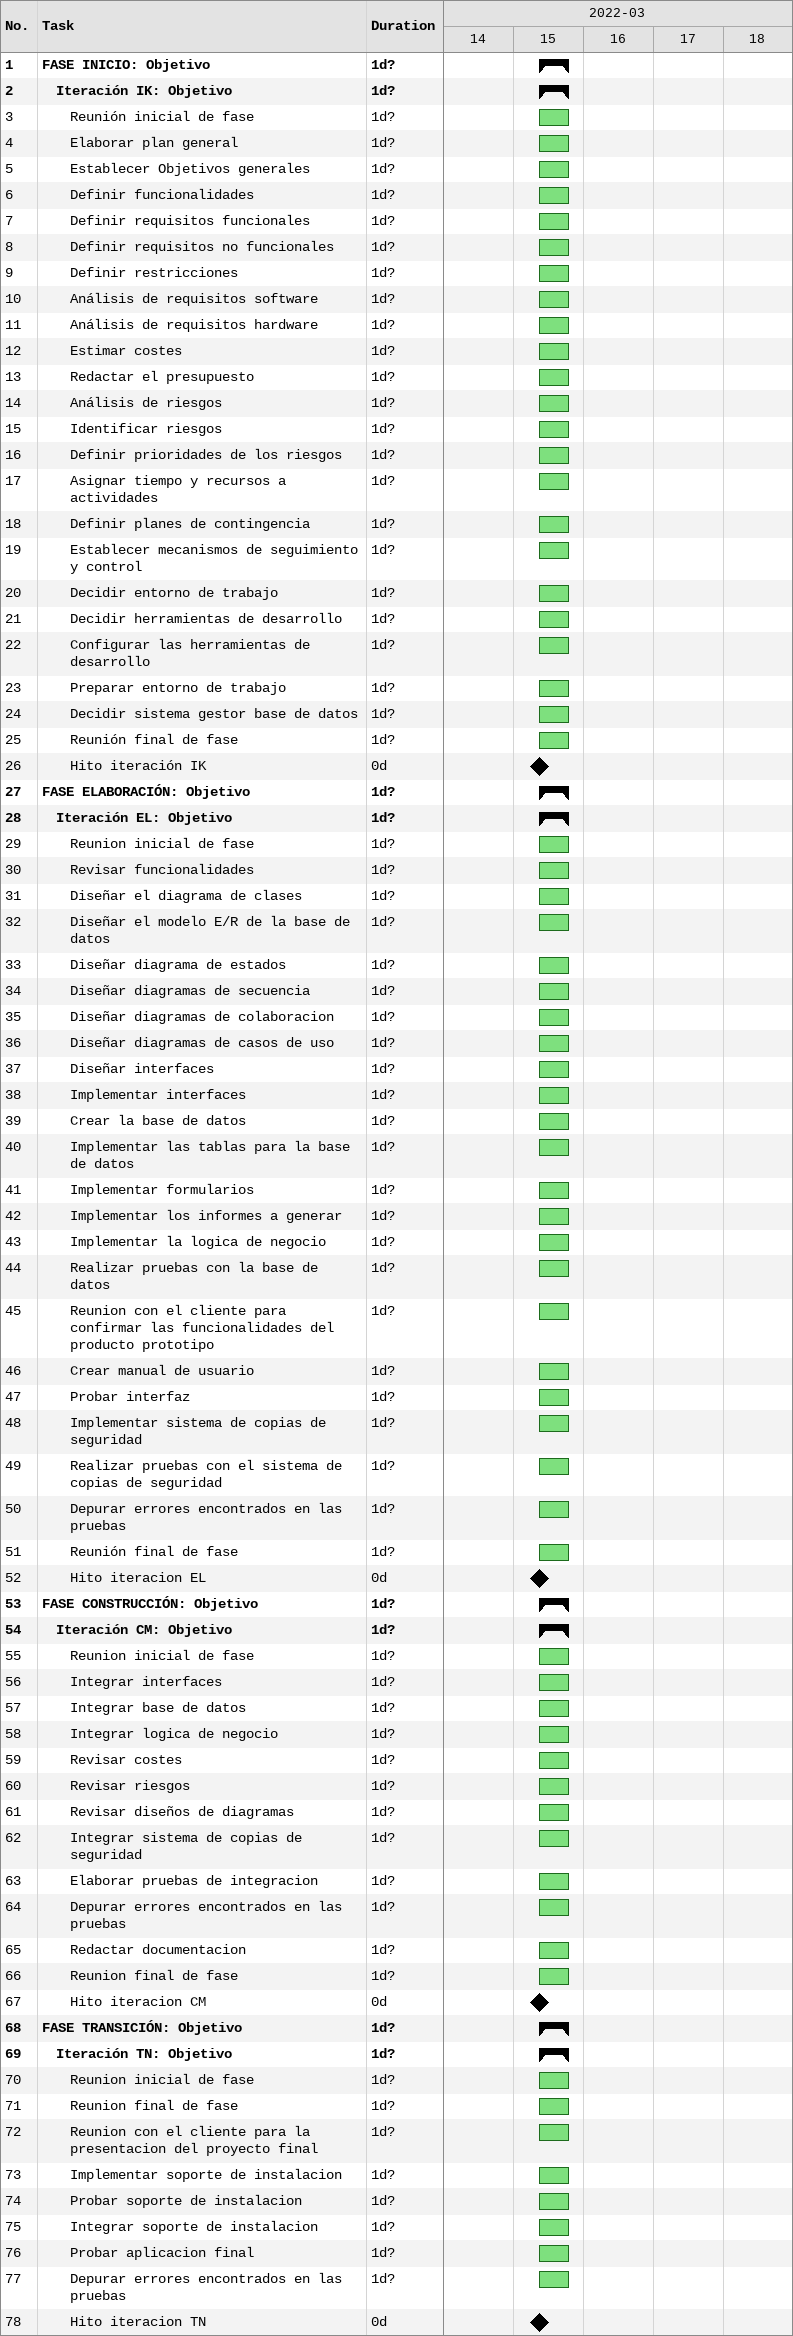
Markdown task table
| ID | Level | Task | Duration | Start | Finish |
|---|---|---|---|---|---|
| 1 | 1 | **FASE INICIO: Objetivo** | 1d? | 2022-03-15 | 2022-03-15 |
| 2 | 2 | **Iteración IK: Objetivo** | 1d? | 2022-03-15 | 2022-03-15 |
| 3 | 3 | Reunión inicial de fase | 1d? | 2022-03-15 | 2022-03-15 |
| 4 | 3 | Elaborar plan general | 1d? | 2022-03-15 | 2022-03-15 |
| 5 | 3 | Establecer Objetivos generales | 1d? | 2022-03-15 | 2022-03-15 |
| 6 | 3 | Definir funcionalidades | 1d? | 2022-03-15 | 2022-03-15 |
| 7 | 3 | Definir requisitos funcionales | 1d? | 2022-03-15 | 2022-03-15 |
| 8 | 3 | Definir requisitos no funcionales | 1d? | 2022-03-15 | 2022-03-15 |
| 9 | 3 | Definir restricciones | 1d? | 2022-03-15 | 2022-03-15 |
| 10 | 3 | Análisis de requisitos software | 1d? | 2022-03-15 | 2022-03-15 |
| 11 | 3 | Análisis de requisitos hardware | 1d? | 2022-03-15 | 2022-03-15 |
| 12 | 3 | Estimar costes | 1d? | 2022-03-15 | 2022-03-15 |
| 13 | 3 | Redactar el presupuesto | 1d? | 2022-03-15 | 2022-03-15 |
| 14 | 3 | Análisis de riesgos | 1d? | 2022-03-15 | 2022-03-15 |
| 15 | 3 | Identificar riesgos | 1d? | 2022-03-15 | 2022-03-15 |
| 16 | 3 | Definir prioridades de los riesgos | 1d? | 2022-03-15 | 2022-03-15 |
| 17 | 3 | Asignar tiempo y recursos a actividades | 1d? | 2022-03-15 | 2022-03-15 |
| 18 | 3 | Definir planes de contingencia | 1d? | 2022-03-15 | 2022-03-15 |
| 19 | 3 | Establecer mecanismos de seguimiento y control | 1d? | 2022-03-15 | 2022-03-15 |
| 20 | 3 | Decidir entorno de trabajo | 1d? | 2022-03-15 | 2022-03-15 |
| 21 | 3 | Decidir herramientas de desarrollo | 1d? | 2022-03-15 | 2022-03-15 |
| 22 | 3 | Configurar las herramientas de desarrollo | 1d? | 2022-03-15 | 2022-03-15 |
| 23 | 3 | Preparar entorno de trabajo | 1d? | 2022-03-15 | 2022-03-15 |
| 24 | 3 | Decidir sistema gestor base de datos | 1d? | 2022-03-15 | 2022-03-15 |
| 25 | 3 | Reunión final de fase | 1d? | 2022-03-15 | 2022-03-15 |
| 26 | 3 | Hito iteración IK | 0d | 2022-03-15 | 2022-03-15 |
| 27 | 1 | **FASE ELABORACIÓN: Objetivo** | 1d? | 2022-03-15 | 2022-03-15 |
| 28 | 2 | **Iteración EL: Objetivo** | 1d? | 2022-03-15 | 2022-03-15 |
| 29 | 3 | Reunion inicial de fase | 1d? | 2022-03-15 | 2022-03-15 |
| 30 | 3 | Revisar funcionalidades | 1d? | 2022-03-15 | 2022-03-15 |
| 31 | 3 | Diseñar el diagrama de clases | 1d? | 2022-03-15 | 2022-03-15 |
| 32 | 3 | Diseñar el modelo E/R de la base de datos | 1d? | 2022-03-15 | 2022-03-15 |
| 33 | 3 | Diseñar diagrama de estados | 1d? | 2022-03-15 | 2022-03-15 |
| 34 | 3 | Diseñar diagramas de secuencia | 1d? | 2022-03-15 | 2022-03-15 |
| 35 | 3 | Diseñar diagramas de colaboracion | 1d? | 2022-03-15 | 2022-03-15 |
| 36 | 3 | Diseñar diagramas de casos de uso | 1d? | 2022-03-15 | 2022-03-15 |
| 37 | 3 | Diseñar interfaces | 1d? | 2022-03-15 | 2022-03-15 |
| 38 | 3 | Implementar interfaces | 1d? | 2022-03-15 | 2022-03-15 |
| 39 | 3 | Crear la base de datos | 1d? | 2022-03-15 | 2022-03-15 |
| 40 | 3 | Implementar las tablas para la base de datos | 1d? | 2022-03-15 | 2022-03-15 |
| 41 | 3 | Implementar formularios | 1d? | 2022-03-15 | 2022-03-15 |
| 42 | 3 | Implementar los informes a generar | 1d? | 2022-03-15 | 2022-03-15 |
| 43 | 3 | Implementar la logica de negocio | 1d? | 2022-03-15 | 2022-03-15 |
| 44 | 3 | Realizar pruebas con la base de datos | 1d? | 2022-03-15 | 2022-03-15 |
| 45 | 3 | Reunion con el cliente para confirmar las funcionalidades del producto prototipo | 1d? | 2022-03-15 | 2022-03-15 |
| 46 | 3 | Crear manual de usuario | 1d? | 2022-03-15 | 2022-03-15 |
| 47 | 3 | Probar interfaz | 1d? | 2022-03-15 | 2022-03-15 |
| 48 | 3 | Implementar sistema de copias de seguridad | 1d? | 2022-03-15 | 2022-03-15 |
| 49 | 3 | Realizar pruebas con el sistema de copias de seguridad | 1d? | 2022-03-15 | 2022-03-15 |
| 50 | 3 | Depurar errores encontrados en las pruebas | 1d? | 2022-03-15 | 2022-03-15 |
| 51 | 3 | Reunión final de fase | 1d? | 2022-03-15 | 2022-03-15 |
| 52 | 3 | Hito iteracion EL | 0d | 2022-03-15 | 2022-03-15 |
| 53 | 1 | **FASE CONSTRUCCIÓN: Objetivo** | 1d? | 2022-03-15 | 2022-03-15 |
| 54 | 2 | **Iteración CM: Objetivo** | 1d? | 2022-03-15 | 2022-03-15 |
| 55 | 3 | Reunion inicial de fase | 1d? | 2022-03-15 | 2022-03-15 |
| 56 | 3 | Integrar interfaces | 1d? | 2022-03-15 | 2022-03-15 |
| 57 | 3 | Integrar base de datos | 1d? | 2022-03-15 | 2022-03-15 |
| 58 | 3 | Integrar logica de negocio | 1d? | 2022-03-15 | 2022-03-15 |
| 59 | 3 | Revisar costes | 1d? | 2022-03-15 | 2022-03-15 |
| 60 | 3 | Revisar riesgos | 1d? | 2022-03-15 | 2022-03-15 |
| 61 | 3 | Revisar diseños de diagramas | 1d? | 2022-03-15 | 2022-03-15 |
| 62 | 3 | Integrar sistema de copias de seguridad | 1d? | 2022-03-15 | 2022-03-15 |
| 63 | 3 | Elaborar pruebas de integracion | 1d? | 2022-03-15 | 2022-03-15 |
| 64 | 3 | Depurar errores encontrados en las pruebas | 1d? | 2022-03-15 | 2022-03-15 |
| 65 | 3 | Redactar documentacion | 1d? | 2022-03-15 | 2022-03-15 |
| 66 | 3 | Reunion final de fase | 1d? | 2022-03-15 | 2022-03-15 |
| 67 | 3 | Hito iteracion CM | 0d | 2022-03-15 | 2022-03-15 |
| 68 | 1 | **FASE TRANSICIÓN: Objetivo** | 1d? | 2022-03-15 | 2022-03-15 |
| 69 | 2 | **Iteración TN: Objetivo** | 1d? | 2022-03-15 | 2022-03-15 |
| 70 | 3 | Reunion inicial de fase | 1d? | 2022-03-15 | 2022-03-15 |
| 71 | 3 | Reunion final de fase | 1d? | 2022-03-15 | 2022-03-15 |
| 72 | 3 | Reunion con el cliente para la presentacion del proyecto final | 1d? | 2022-03-15 | 2022-03-15 |
| 73 | 3 | Implementar soporte de instalacion | 1d? | 2022-03-15 | 2022-03-15 |
| 74 | 3 | Probar soporte de instalacion | 1d? | 2022-03-15 | 2022-03-15 |
| 75 | 3 | Integrar soporte de instalacion | 1d? | 2022-03-15 | 2022-03-15 |
| 76 | 3 | Probar aplicacion final | 1d? | 2022-03-15 | 2022-03-15 |
| 77 | 3 | Depurar errores encontrados en las pruebas | 1d? | 2022-03-15 | 2022-03-15 |
| 78 | 3 | Hito iteracion TN | 0d | 2022-03-15 | 2022-03-15 |
